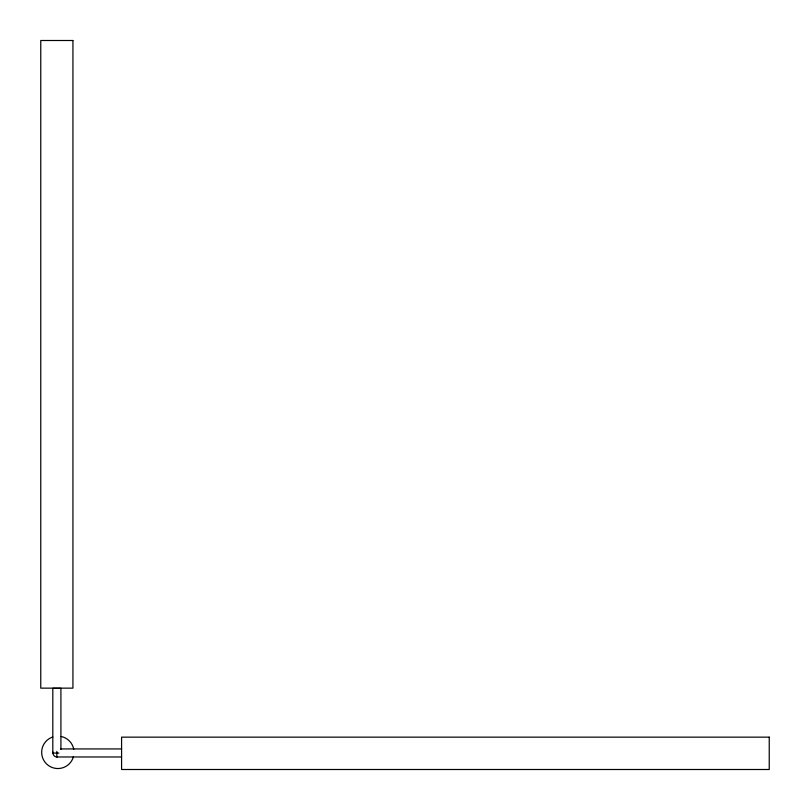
<?xml version="1.0" encoding="UTF-8"?>
<svg xmlns="http://www.w3.org/2000/svg" width="810" height="810" viewBox="0 0 810 810"><rect width="100%" height="100%" fill="white"/><g stroke="black" fill="none" stroke-linecap="round" stroke-linejoin="round"><path stroke-width="1.21" d="M60.578 748.936L121.601 748.936M58.887 753.077L52.812 753.077L52.812 688.308L60.912 688.308L60.912 749.341M121.601 756.975L56.842 756.975L56.842 751.366M73.457 756.692A16.19 16.19 0 0 1 46.666 764.043A16.19 16.19 0 0 1 52.812 736.958M61.185 736.492A16.19 16.19 0 0 1 73.771 749.351M57.196 757.036A4.05 4.05 0 0 1 53.085 752.095M72.93 40.5L40.763 40.5L40.763 688.146L72.93 688.146L72.93 40.5M769.237 737.151L121.581 737.151L121.581 769.5L769.237 769.5L769.237 737.151"/></g></svg>
